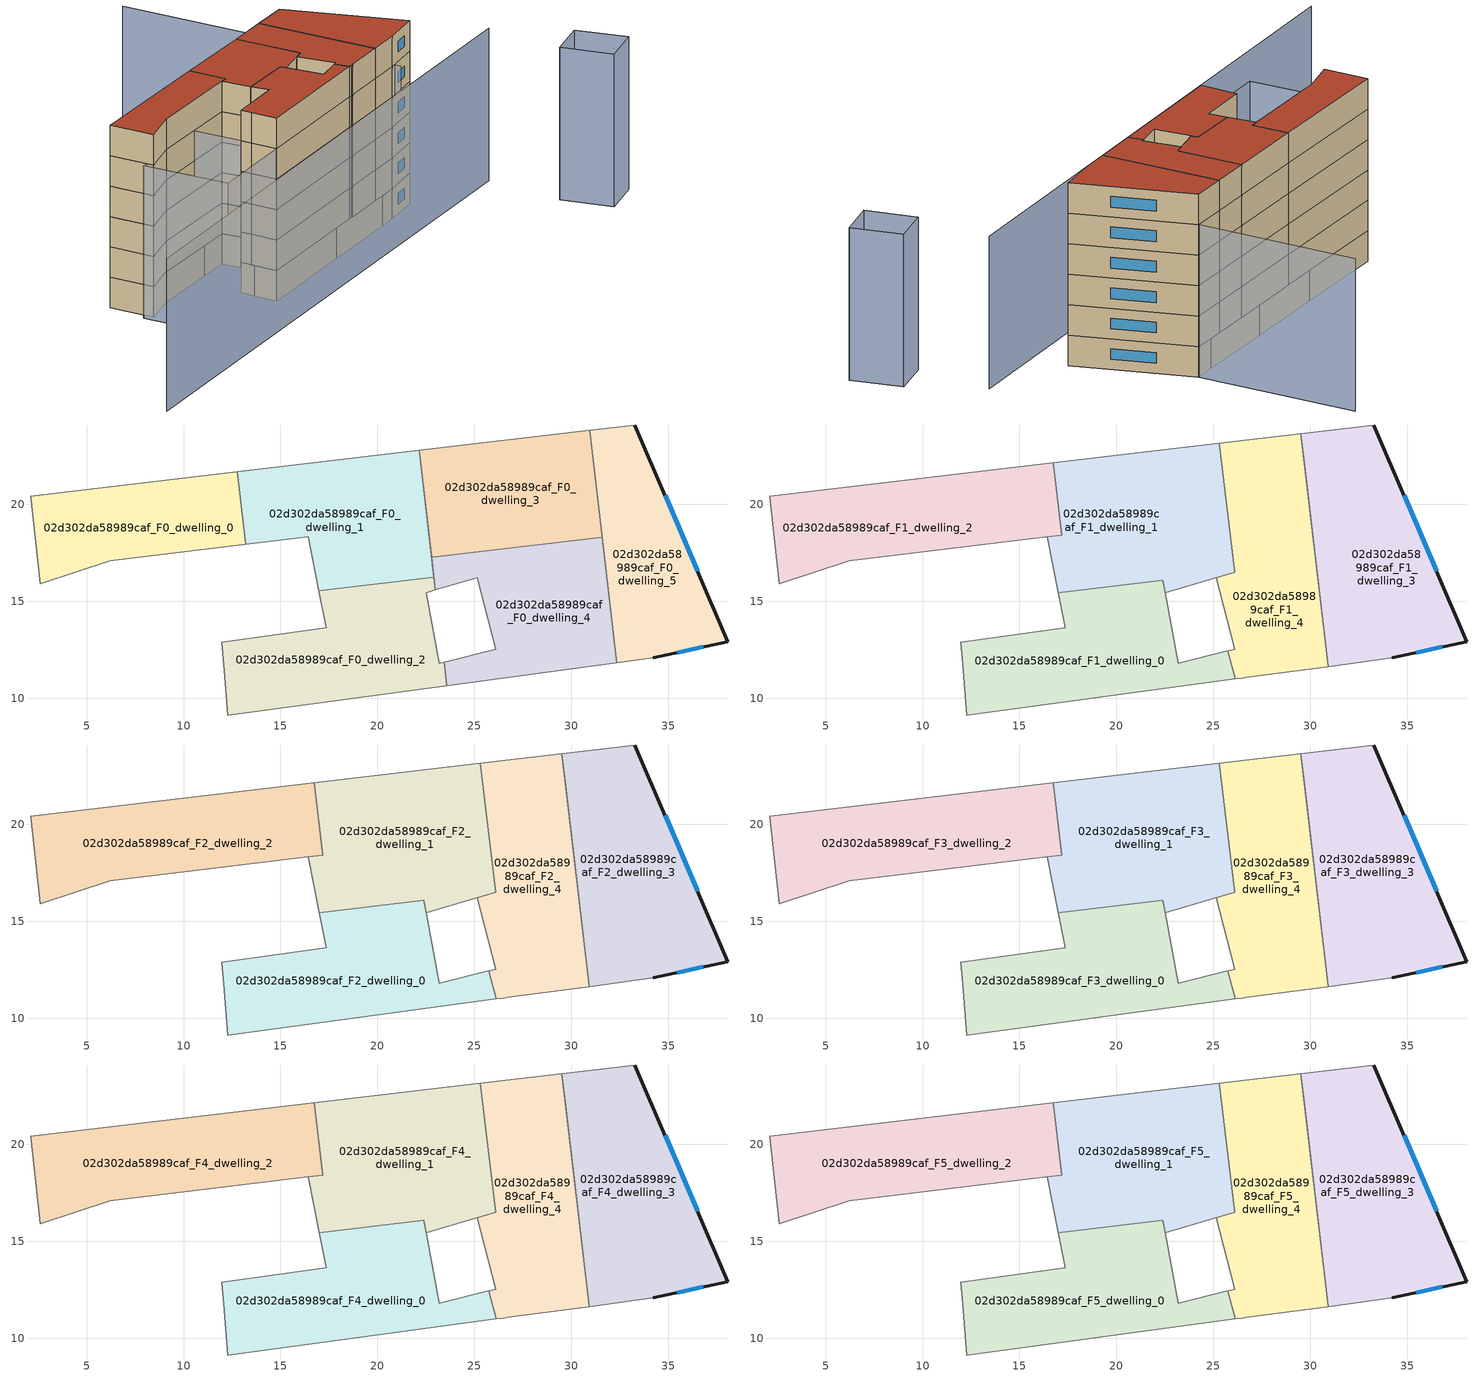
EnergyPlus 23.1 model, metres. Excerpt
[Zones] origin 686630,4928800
02d302da58989caf_F0_dwelling_0
 floor ground (EU_floor_Construction): 12.77,21.68 13.21,17.94 6.21,17.1 2.6,15.92 2.12,20.43 z0
 wall adiabatic (EU_wall_Construction): 12.77,21.68 2.12,20.43 2.6,15.92 6.21,17.1 13.21,17.94 z0:3
 wall to 02d302da58989caf_F0_dwelling_1 (EU_wall_Construction): 13.21,17.94 12.77,21.68 z0:3
02d302da58989caf_F0_dwelling_1
 floor ground (EU_floor_Construction): 22.15,22.79 22.92,16.25 16.99,15.55 16.43,18.33 13.21,17.94 12.77,21.68 z0
 wall adiabatic (EU_wall_Construction): 22.92,16.25 22.15,22.79 12.77,21.68 / 13.21,17.94 16.43,18.33 16.99,15.55 z0:3
 wall to 02d302da58989caf_F0_dwelling_2 (EU_wall_Construction): 16.99,15.55 22.92,16.25 z0:3
02d302da58989caf_F0_dwelling_2
 floor ground (EU_floor_Construction): 22.92,16.25 23,15.59 22.52,15.45 23.2,11.8 23.44,11.86 23.58,10.65 12.27,9.14 12.09,11.45 11.98,12.89 17.37,13.64 16.99,15.55 z0
 wall adiabatic (EU_wall_Construction): 16.99,15.55 17.37,13.64 11.98,12.89 12.09,11.45 12.27,9.14 23.58,10.65 / 23.44,11.86 23.2,11.8 22.52,15.45 23,15.59 22.92,16.25 z0:3
 wall to 02d302da58989caf_F0_dwelling_4 (EU_wall_Construction): 23.58,10.65 23.44,11.86 z0:3
02d302da58989caf_F0_dwelling_3
 floor ground (EU_floor_Construction): 30.95,23.82 31.6,18.32 22.8,17.28 22.15,22.79 z0
 wall adiabatic (EU_wall_Construction): 31.6,18.32 30.95,23.82 22.15,22.79 22.8,17.28 z0:3
 wall to 02d302da58989caf_F0_dwelling_4 (EU_wall_Construction): 22.8,17.28 31.6,18.32 z0:3
02d302da58989caf_F0_dwelling_4
 floor ground (EU_floor_Construction): 31.6,18.32 32.36,11.83 23.58,10.65 23.44,11.86 26.1,12.53 25.14,16.22 23,15.59 22.8,17.28 z0
 wall adiabatic (EU_wall_Construction): 22.8,17.28 23,15.59 25.14,16.22 26.1,12.53 23.44,11.86 / 23.58,10.65 32.36,11.83 31.6,18.32 z0:3
02d302da58989caf_F0_dwelling_5
 floor ground (EU_floor_Construction): 33.29,24.1 38.08,12.93 34.22,12.08 32.36,11.83 30.95,23.82 z0
 wall outside (EU_wall_Construction): 34.22,12.08 38.08,12.93 33.29,24.1 z0:3
 wall adiabatic (EU_wall_Construction): 33.29,24.1 30.95,23.82 32.36,11.83 34.22,12.08 z0:3
 window (EU_Window_Construction): 36.52,16.56 34.85,20.47 / 35.48,12.36 36.82,12.65 z0.98:2.02
02d302da58989caf_F1_dwelling_0
 floor to 02d302da58989caf_F0_dwelling_2 (EU_floor_Construction): 22.4,16.09 23.2,11.8 23.44,11.86 23.58,10.65 12.27,9.14 11.98,12.89 17.37,13.64 17.01,15.46 z3
 floor to 02d302da58989caf_F0_dwelling_4 (EU_floor_Construction): 25.76,12.44 26.14,11 23.58,10.65 23.44,11.86 z3
 wall adiabatic (EU_wall_Construction): 22.4,16.09 17.01,15.46 17.37,13.64 11.98,12.89 12.07,11.78 12.27,9.14 26.14,11 / 25.76,12.45 23.2,11.8 22.52,15.45 z3:6
 wall to 02d302da58989caf_F1_dwelling_1 (EU_wall_Construction): 22.52,15.45 22.4,16.09 z3:6
 wall to 02d302da58989caf_F1_dwelling_4 (EU_wall_Construction): 26.14,11 25.76,12.45 z3:6
02d302da58989caf_F1_dwelling_1
 floor to 02d302da58989caf_F0_dwelling_1 (EU_floor_Construction): 22.15,22.79 22.92,16.25 16.99,15.56 16.43,18.33 17.19,18.42 16.75,22.15 z3
 floor to 02d302da58989caf_F0_dwelling_2 (EU_floor_Construction): 22.92,16.25 23,15.59 22.52,15.45 22.4,16.09 17.01,15.46 16.99,15.56 z3
 floor to 02d302da58989caf_F0_dwelling_3 (EU_floor_Construction): 25.32,23.16 25.96,17.65 22.8,17.28 22.15,22.79 z3
 floor to 02d302da58989caf_F0_dwelling_4 (EU_floor_Construction): 25.96,17.65 26.1,16.51 25.14,16.22 23,15.59 22.8,17.28 z3
 wall adiabatic (EU_wall_Construction): 22.52,15.45 25.14,16.22 / 26.1,16.51 25.31,23.16 16.75,22.15 17.19,18.42 16.43,18.33 17.01,15.46 22.4,16.09 z3:6
 wall to 02d302da58989caf_F1_dwelling_4 (EU_wall_Construction): 25.14,16.22 26.1,16.5 z3:6
02d302da58989caf_F1_dwelling_2
 floor to 02d302da58989caf_F0_dwelling_0 (EU_floor_Construction): 12.77,21.68 13.21,17.94 6.21,17.1 2.6,15.92 2.12,20.43 z3
 floor to 02d302da58989caf_F0_dwelling_1 (EU_floor_Construction): 16.75,22.15 17.19,18.43 16.43,18.33 13.21,17.94 12.77,21.68 z3
 wall adiabatic (EU_wall_Construction): 17.19,18.43 16.75,22.15 2.12,20.43 2.6,15.92 6.21,17.1 16.43,18.33 17.19,18.42 z3:6
02d302da58989caf_F1_dwelling_3
 floor to 02d302da58989caf_F0_dwelling_5 (EU_floor_Construction): 33.29,24.1 38.08,12.93 34.22,12.08 32.36,11.83 30.95,23.82 z3
 floor to 02d302da58989caf_F0_dwelling_3 (EU_floor_Construction): 30.95,23.82 31.6,18.32 30.17,18.15 29.52,23.66 z3
 floor to 02d302da58989caf_F0_dwelling_4 (EU_floor_Construction): 31.6,18.32 32.36,11.83 30.93,11.64 30.17,18.15 z3
 wall outside (EU_wall_Construction): 34.22,12.08 38.08,12.93 33.29,24.1 z3:6
 wall adiabatic (EU_wall_Construction): 33.29,24.1 29.52,23.66 30.93,11.64 34.22,12.08 z3:6
 window (EU_Window_Construction): 35.48,12.36 36.82,12.65 / 36.52,16.56 34.85,20.47 z3.98:5.02
02d302da58989caf_F1_dwelling_4
 floor to 02d302da58989caf_F0_dwelling_3 (EU_floor_Construction): 29.51,23.66 30.16,18.15 25.96,17.65 25.32,23.16 z3
 floor to 02d302da58989caf_F0_dwelling_4 (EU_floor_Construction): 30.16,18.15 30.93,11.64 26.65,11.06 26.5,11.04 26.49,11.04 26.14,11 25.76,12.44 26.1,12.53 25.14,16.22 26.1,16.5 25.96,17.65 z3
 wall adiabatic (EU_wall_Construction): 25.14,16.22 26.1,12.53 25.9,12.48 25.76,12.45 / 29.51,23.66 25.31,23.16 26.1,16.5 / 29.74,21.81 29.52,23.66 / 26.49,11.04 26.5,11.04 26.74,11.08 30.93,11.64 29.74,21.8 / 26.14,11 26.48,11.04 z3:6
02d302da58989caf_F2_dwelling_0
 floor to 02d302da58989caf_F1_dwelling_0 (EU_floor_Construction): 25.76,12.45 26.14,11 12.27,9.14 12.07,11.78 11.98,12.89 17.37,13.64 17.01,15.46 22.4,16.09 23.2,11.8 z6
 wall adiabatic (EU_wall_Construction): 22.4,16.09 17.01,15.46 17.37,13.64 11.98,12.89 12.07,11.78 12.27,9.14 26.14,11 / 25.76,12.45 23.2,11.8 22.52,15.45 z6:9
 wall to 02d302da58989caf_F2_dwelling_1 (EU_wall_Construction): 22.52,15.45 22.4,16.09 z6:9
 wall to 02d302da58989caf_F2_dwelling_4 (EU_wall_Construction): 26.14,11 25.76,12.45 z6:9
02d302da58989caf_F2_dwelling_1
 floor to 02d302da58989caf_F1_dwelling_1 (EU_floor_Construction): 25.31,23.16 26.1,16.5 22.52,15.45 22.4,16.09 17.01,15.46 16.43,18.33 17.19,18.42 16.75,22.15 z6
 wall adiabatic (EU_wall_Construction): 22.52,15.45 25.14,16.22 / 26.1,16.51 25.31,23.16 16.75,22.15 17.19,18.42 16.43,18.33 17.01,15.46 22.4,16.09 z6:9
 wall to 02d302da58989caf_F2_dwelling_4 (EU_wall_Construction): 25.14,16.22 26.1,16.5 z6:9
02d302da58989caf_F2_dwelling_2
 floor to 02d302da58989caf_F1_dwelling_2 (EU_floor_Construction): 16.75,22.15 17.19,18.42 6.21,17.1 2.6,15.92 2.12,20.43 z6
 wall adiabatic (EU_wall_Construction): 17.19,18.43 16.75,22.15 2.12,20.43 2.6,15.92 6.21,17.1 16.43,18.33 17.19,18.42 z6:9
02d302da58989caf_F2_dwelling_3
 floor to 02d302da58989caf_F1_dwelling_3 (EU_floor_Construction): 33.29,24.1 38.08,12.93 34.22,12.08 30.93,11.64 29.52,23.66 z6
 wall outside (EU_wall_Construction): 34.22,12.08 38.08,12.93 33.29,24.1 z6:9
 wall adiabatic (EU_wall_Construction): 33.29,24.1 29.52,23.66 30.93,11.64 34.22,12.08 z6:9
 window (EU_Window_Construction): 35.48,12.36 36.82,12.65 / 36.52,16.56 34.85,20.47 z6.98:8.02
02d302da58989caf_F2_dwelling_4
 floor to 02d302da58989caf_F1_dwelling_4 (EU_floor_Construction): 29.52,23.66 29.74,21.8 30.93,11.64 26.74,11.08 26.5,11.04 26.48,11.04 26.14,11 25.76,12.45 25.9,12.48 26.1,12.53 25.14,16.22 26.1,16.5 25.31,23.16 z6
 wall adiabatic (EU_wall_Construction): 25.14,16.22 26.1,12.53 25.9,12.48 25.76,12.45 / 29.51,23.66 25.31,23.16 26.1,16.5 / 29.74,21.81 29.52,23.66 / 26.49,11.04 26.5,11.04 26.74,11.08 30.93,11.64 29.74,21.8 / 26.14,11 26.48,11.04 z6:9
02d302da58989caf_F3_dwelling_0
 floor to 02d302da58989caf_F2_dwelling_0 (EU_floor_Construction): 25.76,12.45 26.14,11 12.27,9.14 12.07,11.78 11.98,12.89 17.37,13.64 17.01,15.46 22.4,16.09 23.2,11.8 z9
 wall adiabatic (EU_wall_Construction): 22.4,16.09 17.01,15.46 17.37,13.64 11.98,12.89 12.07,11.78 12.27,9.14 26.14,11 / 25.76,12.45 23.2,11.8 22.52,15.45 z9:12
 wall to 02d302da58989caf_F3_dwelling_1 (EU_wall_Construction): 22.52,15.45 22.4,16.09 z9:12
 wall to 02d302da58989caf_F3_dwelling_4 (EU_wall_Construction): 26.14,11 25.76,12.45 z9:12
02d302da58989caf_F3_dwelling_1
 floor to 02d302da58989caf_F2_dwelling_1 (EU_floor_Construction): 25.31,23.16 26.1,16.5 22.52,15.45 22.4,16.09 17.01,15.46 16.43,18.33 17.19,18.42 16.75,22.15 z9
 wall adiabatic (EU_wall_Construction): 22.52,15.45 25.14,16.22 / 26.1,16.51 25.31,23.16 16.75,22.15 17.19,18.42 16.43,18.33 17.01,15.46 22.4,16.09 z9:12
 wall to 02d302da58989caf_F3_dwelling_4 (EU_wall_Construction): 25.14,16.22 26.1,16.5 z9:12
02d302da58989caf_F3_dwelling_2
 floor to 02d302da58989caf_F2_dwelling_2 (EU_floor_Construction): 16.75,22.15 17.19,18.42 6.21,17.1 2.6,15.92 2.12,20.43 z9
 wall adiabatic (EU_wall_Construction): 17.19,18.43 16.75,22.15 2.12,20.43 2.6,15.92 6.21,17.1 16.43,18.33 17.19,18.42 z9:12
02d302da58989caf_F3_dwelling_3
 floor to 02d302da58989caf_F2_dwelling_3 (EU_floor_Construction): 33.29,24.1 38.08,12.93 34.22,12.08 30.93,11.64 29.52,23.66 z9
 wall outside (EU_wall_Construction): 34.22,12.08 38.08,12.93 33.29,24.1 z9:12
 wall adiabatic (EU_wall_Construction): 33.29,24.1 29.52,23.66 30.93,11.64 34.22,12.08 z9:12
 window (EU_Window_Construction): 35.48,12.36 36.82,12.65 / 36.52,16.56 34.85,20.47 z9.98:11.02
02d302da58989caf_F3_dwelling_4
 floor to 02d302da58989caf_F2_dwelling_4 (EU_floor_Construction): 29.52,23.66 29.74,21.8 30.93,11.64 26.74,11.08 26.5,11.04 26.48,11.04 26.14,11 25.76,12.45 25.9,12.48 26.1,12.53 25.14,16.22 26.1,16.5 25.31,23.16 z9
 wall adiabatic (EU_wall_Construction): 25.14,16.22 26.1,12.53 25.9,12.48 25.76,12.45 / 29.51,23.66 25.31,23.16 26.1,16.5 / 29.74,21.81 29.52,23.66 / 26.49,11.04 26.5,11.04 26.74,11.08 30.93,11.64 29.74,21.8 / 26.14,11 26.48,11.04 z9:12
02d302da58989caf_F4_dwelling_0
 floor to 02d302da58989caf_F3_dwelling_0 (EU_floor_Construction): 25.76,12.45 26.14,11 12.27,9.14 12.07,11.78 11.98,12.89 17.37,13.64 17.01,15.46 22.4,16.09 23.2,11.8 z12
 wall adiabatic (EU_wall_Construction): 22.4,16.09 17.01,15.46 17.37,13.64 11.98,12.89 12.07,11.78 12.27,9.14 26.14,11 / 25.76,12.45 23.2,11.8 22.52,15.45 z12:15
 wall to 02d302da58989caf_F4_dwelling_1 (EU_wall_Construction): 22.52,15.45 22.4,16.09 z12:15
 wall to 02d302da58989caf_F4_dwelling_4 (EU_wall_Construction): 26.14,11 25.76,12.45 z12:15
02d302da58989caf_F4_dwelling_1
 floor to 02d302da58989caf_F3_dwelling_1 (EU_floor_Construction): 25.31,23.16 26.1,16.5 22.52,15.45 22.4,16.09 17.01,15.46 16.43,18.33 17.19,18.42 16.75,22.15 z12
 wall adiabatic (EU_wall_Construction): 22.52,15.45 25.14,16.22 / 26.1,16.51 25.31,23.16 16.75,22.15 17.19,18.42 16.43,18.33 17.01,15.46 22.4,16.09 z12:15
 wall to 02d302da58989caf_F4_dwelling_4 (EU_wall_Construction): 25.14,16.22 26.1,16.5 z12:15
02d302da58989caf_F4_dwelling_2
 floor to 02d302da58989caf_F3_dwelling_2 (EU_floor_Construction): 16.75,22.15 17.19,18.42 6.21,17.1 2.6,15.92 2.12,20.43 z12
 wall adiabatic (EU_wall_Construction): 17.19,18.43 16.75,22.15 2.12,20.43 2.6,15.92 6.21,17.1 16.43,18.33 17.19,18.42 z12:15
02d302da58989caf_F4_dwelling_3
 floor to 02d302da58989caf_F3_dwelling_3 (EU_floor_Construction): 33.29,24.1 38.08,12.93 34.22,12.08 30.93,11.64 29.52,23.66 z12
 wall outside (EU_wall_Construction): 34.22,12.08 38.08,12.93 33.29,24.1 z12:15
 wall adiabatic (EU_wall_Construction): 33.29,24.1 29.52,23.66 30.93,11.64 34.22,12.08 z12:15
 window (EU_Window_Construction): 35.48,12.36 36.82,12.65 / 36.52,16.56 34.85,20.47 z12.98:14.02
02d302da58989caf_F4_dwelling_4
 floor to 02d302da58989caf_F3_dwelling_4 (EU_floor_Construction): 29.52,23.66 29.74,21.8 30.93,11.64 26.74,11.08 26.5,11.04 26.48,11.04 26.14,11 25.76,12.45 25.9,12.48 26.1,12.53 25.14,16.22 26.1,16.5 25.31,23.16 z12
 wall adiabatic (EU_wall_Construction): 25.14,16.22 26.1,12.53 25.9,12.48 25.76,12.45 / 29.51,23.66 25.31,23.16 26.1,16.5 / 29.74,21.81 29.52,23.66 / 26.49,11.04 26.5,11.04 26.74,11.08 30.93,11.64 29.74,21.8 / 26.14,11 26.48,11.04 z12:15
02d302da58989caf_F5_dwelling_0
 floor to 02d302da58989caf_F4_dwelling_0 (EU_floor_Construction): 25.76,12.45 26.14,11 12.27,9.14 12.07,11.78 11.98,12.89 17.37,13.64 17.01,15.46 22.4,16.09 23.2,11.8 z15
 wall adiabatic (EU_wall_Construction): 22.4,16.09 17.01,15.46 17.37,13.64 11.98,12.89 12.07,11.78 12.27,9.14 26.14,11 / 25.76,12.45 23.2,11.8 22.52,15.45 z15:18
 wall to 02d302da58989caf_F5_dwelling_1 (EU_wall_Construction): 22.52,15.45 22.4,16.09 z15:18
 wall to 02d302da58989caf_F5_dwelling_4 (EU_wall_Construction): 26.14,11 25.76,12.45 z15:18
 roof outside (EU_roof_Construction): 26.14,11 25.76,12.45 23.2,11.8 22.4,16.09 17.01,15.46 17.37,13.64 11.98,12.89 12.07,11.78 12.27,9.14 z18
02d302da58989caf_F5_dwelling_1
 floor to 02d302da58989caf_F4_dwelling_1 (EU_floor_Construction): 25.31,23.16 26.1,16.5 22.52,15.45 22.4,16.09 17.01,15.46 16.43,18.33 17.19,18.42 16.75,22.15 z15
 wall adiabatic (EU_wall_Construction): 22.52,15.45 25.14,16.22 / 26.1,16.51 25.31,23.16 16.75,22.15 17.19,18.42 16.43,18.33 17.01,15.46 22.4,16.09 z15:18
 wall to 02d302da58989caf_F5_dwelling_4 (EU_wall_Construction): 25.14,16.22 26.1,16.5 z15:18
 roof outside (EU_roof_Construction): 26.1,16.5 25.31,23.16 16.75,22.15 17.19,18.42 16.43,18.33 17.01,15.46 22.4,16.09 22.52,15.45 z18
02d302da58989caf_F5_dwelling_2
 floor to 02d302da58989caf_F4_dwelling_2 (EU_floor_Construction): 16.75,22.15 17.19,18.42 6.21,17.1 2.6,15.92 2.12,20.43 z15
 wall adiabatic (EU_wall_Construction): 17.19,18.43 16.75,22.15 2.12,20.43 2.6,15.92 6.21,17.1 16.43,18.33 17.19,18.42 z15:18
 roof outside (EU_roof_Construction): 17.19,18.42 16.75,22.15 2.12,20.43 2.6,15.92 6.21,17.1 z18
02d302da58989caf_F5_dwelling_3
 floor to 02d302da58989caf_F4_dwelling_3 (EU_floor_Construction): 33.29,24.1 38.08,12.93 34.22,12.08 30.93,11.64 29.52,23.66 z15
 wall outside (EU_wall_Construction): 34.22,12.08 38.08,12.93 33.29,24.1 z15:18
 wall adiabatic (EU_wall_Construction): 33.29,24.1 29.52,23.66 30.93,11.64 34.22,12.08 z15:18
 window (EU_Window_Construction): 35.48,12.36 36.82,12.65 / 36.52,16.56 34.85,20.47 z15.98:17.02
 roof outside (EU_roof_Construction): 38.08,12.93 33.29,24.1 29.52,23.66 30.93,11.64 34.22,12.08 z18
02d302da58989caf_F5_dwelling_4
 floor to 02d302da58989caf_F4_dwelling_4 (EU_floor_Construction): 29.52,23.66 29.74,21.8 30.93,11.64 26.74,11.08 26.5,11.04 26.48,11.04 26.14,11 25.76,12.45 25.9,12.48 26.1,12.53 25.14,16.22 26.1,16.5 25.31,23.16 z15
 wall adiabatic (EU_wall_Construction): 25.14,16.22 26.1,12.53 25.9,12.48 25.76,12.45 / 29.51,23.66 25.31,23.16 26.1,16.5 / 29.74,21.81 29.52,23.66 / 26.49,11.04 26.5,11.04 26.74,11.08 30.93,11.64 29.74,21.8 / 26.14,11 26.48,11.04 z15:18
 roof outside (EU_roof_Construction): 30.93,11.64 29.74,21.8 29.51,23.66 25.31,23.16 26.1,16.5 25.14,16.22 26.1,12.53 25.9,12.48 25.76,12.45 26.14,11 26.48,11.04 26.5,11.04 26.74,11.08 z18
shading: -14.58,1.91 46.73,10.33 / 31.41,40.34 34.75,11.52 / 52.54,-1.15 48.48,-2.5 / 48.48,-2.5 46.83,2.43 / 46.83,2.43 50.89,3.79 / 50.89,3.79 52.54,-1.15 / 12.4,9.15 3.11,7.91 / 3.11,7.91 1.95,16.53 / 1.95,16.53 11.24,17.78 / 11.24,17.78 12.4,9.15 z0:15
[Building]
EU S2 Campaign: North Axis=0; Terrain=City; Solar Distribution=FullExterior
[Site:Location]
Bologna: Latitude=44.5; Longitude=11.25; Time Zone=1; Elevation=37
[SizingPeriod:WeatherFileDays]
AnnualSizingPeriod: Begin Month=1; Begin Day of Month=1; End Month=12; End Day of Month=31; Day of Week for Start Day=Monday; Use Weather File Daylight Saving Period=No; Use Weather File Rain and Snow Indicators=No
[MATERIAL]
EU_InternalMass_Material: Roughness=MediumRough; Thickness=0.1; Conductivity=1; Density=1800; Specific Heat=900; Thermal Absorptance=0.9; Solar Absorptance=0.7; Visible Absorptance=0.7
[MATERIAL:NOMASS] Roughness=MediumRough; Thermal Absorptance=0.9; Solar Absorptance=0.7; Visible Absorptance=0.7
Name | Thermal Resistance
EU_wall_NoMass | 0.905828
EU_roof_NoMass | 0.37593
EU_floor_NoMass | 0.67114
[WINDOWMATERIAL:SIMPLEGLAZINGSYSTEM]
EU_Window_SimpleGlazing: UFactor=4.52486; Solar Heat Gain Coefficient=0.85; Visible Transmittance=0.85
[CONSTRUCTION]
EU_wall_Construction: EU_wall_NoMass
EU_roof_Construction: EU_roof_NoMass
EU_floor_Construction: EU_floor_NoMass
EU_Window_Construction: EU_Window_SimpleGlazing
EU_InternalMass_Construction: EU_InternalMass_Material
[ZONE] Type=1; Multiplier=1; Ceiling Height=autocalculate; Floor Area=autocalculate; Part of Total Floor Area=Yes
Name | Volume
02d302da58989caf_F0_dwelling_0 | 126.001
02d302da58989caf_F1_dwelling_0; 02d302da58989caf_F2_dwelling_0; 02d302da58989caf_F3_dwelling_0; 02d302da58989caf_F4_dwelling_0; 02d302da58989caf_F5_dwelling_0 | 165.293
02d302da58989caf_F0_dwelling_1 | 158.022
02d302da58989caf_F1_dwelling_1 | 182.257
02d302da58989caf_F2_dwelling_1; 02d302da58989caf_F3_dwelling_1; 02d302da58989caf_F4_dwelling_1; 02d302da58989caf_F5_dwelling_1 | 182.27
02d302da58989caf_F0_dwelling_2 | 158.009
02d302da58989caf_F1_dwelling_2 | 171.16
02d302da58989caf_F2_dwelling_2; 02d302da58989caf_F3_dwelling_2; 02d302da58989caf_F4_dwelling_2; 02d302da58989caf_F5_dwelling_2 | 171.181
02d302da58989caf_F0_dwelling_3 | 147.316
02d302da58989caf_F1_dwelling_3; 02d302da58989caf_F2_dwelling_3; 02d302da58989caf_F3_dwelling_3; 02d302da58989caf_F4_dwelling_3; 02d302da58989caf_F5_dwelling_3 | 199.555
02d302da58989caf_F0_dwelling_4 | 147.349
02d302da58989caf_F1_dwelling_4 | 165.666
02d302da58989caf_F2_dwelling_4; 02d302da58989caf_F3_dwelling_4; 02d302da58989caf_F4_dwelling_4; 02d302da58989caf_F5_dwelling_4 | 165.739
02d302da58989caf_F0_dwelling_5 | 147.344
[INTERNALMASS] Construction=EU_InternalMass_Construction
Name | Zone or ZoneList | Surface Area
02d302da58989caf_F0_dwelling_0_EU_InternalMass | 02d302da58989caf_F0_dwelling_0 | 42.0004
02d302da58989caf_F0_dwelling_1_EU_InternalMass | 02d302da58989caf_F0_dwelling_1 | 52.6729
02d302da58989caf_F0_dwelling_2_EU_InternalMass | 02d302da58989caf_F0_dwelling_2 | 52.6713
02d302da58989caf_F0_dwelling_3_EU_InternalMass | 02d302da58989caf_F0_dwelling_3 | 49.107
02d302da58989caf_F0_dwelling_4_EU_InternalMass | 02d302da58989caf_F0_dwelling_4 | 49.1174
02d302da58989caf_F0_dwelling_5_EU_InternalMass | 02d302da58989caf_F0_dwelling_5 | 49.1151
02d302da58989caf_F1_dwelling_0_EU_InternalMass | 02d302da58989caf_F1_dwelling_0 | 55.1094
02d302da58989caf_F1_dwelling_1_EU_InternalMass | 02d302da58989caf_F1_dwelling_1 | 60.7554
02d302da58989caf_F1_dwelling_2_EU_InternalMass | 02d302da58989caf_F1_dwelling_2 | 57.0585
02d302da58989caf_F1_dwelling_3_EU_InternalMass | 02d302da58989caf_F1_dwelling_3 | 66.5166
02d302da58989caf_F1_dwelling_4_EU_InternalMass | 02d302da58989caf_F1_dwelling_4 | 55.2468
02d302da58989caf_F2_dwelling_0_EU_InternalMass | 02d302da58989caf_F2_dwelling_0 | 55.1094
02d302da58989caf_F2_dwelling_1_EU_InternalMass | 02d302da58989caf_F2_dwelling_1 | 60.7554
02d302da58989caf_F2_dwelling_2_EU_InternalMass | 02d302da58989caf_F2_dwelling_2 | 57.0585
02d302da58989caf_F2_dwelling_3_EU_InternalMass | 02d302da58989caf_F2_dwelling_3 | 66.5166
02d302da58989caf_F2_dwelling_4_EU_InternalMass | 02d302da58989caf_F2_dwelling_4 | 55.2468
02d302da58989caf_F3_dwelling_0_EU_InternalMass | 02d302da58989caf_F3_dwelling_0 | 55.1094
02d302da58989caf_F3_dwelling_1_EU_InternalMass | 02d302da58989caf_F3_dwelling_1 | 60.7554
02d302da58989caf_F3_dwelling_2_EU_InternalMass | 02d302da58989caf_F3_dwelling_2 | 57.0585
02d302da58989caf_F3_dwelling_3_EU_InternalMass | 02d302da58989caf_F3_dwelling_3 | 66.5166
02d302da58989caf_F3_dwelling_4_EU_InternalMass | 02d302da58989caf_F3_dwelling_4 | 55.2468
02d302da58989caf_F4_dwelling_0_EU_InternalMass | 02d302da58989caf_F4_dwelling_0 | 55.1094
02d302da58989caf_F4_dwelling_1_EU_InternalMass | 02d302da58989caf_F4_dwelling_1 | 60.7554
02d302da58989caf_F4_dwelling_2_EU_InternalMass | 02d302da58989caf_F4_dwelling_2 | 57.0585
02d302da58989caf_F4_dwelling_3_EU_InternalMass | 02d302da58989caf_F4_dwelling_3 | 66.5166
02d302da58989caf_F4_dwelling_4_EU_InternalMass | 02d302da58989caf_F4_dwelling_4 | 55.2468
02d302da58989caf_F5_dwelling_0_EU_InternalMass | 02d302da58989caf_F5_dwelling_0 | 55.1094
02d302da58989caf_F5_dwelling_1_EU_InternalMass | 02d302da58989caf_F5_dwelling_1 | 60.7554
02d302da58989caf_F5_dwelling_2_EU_InternalMass | 02d302da58989caf_F5_dwelling_2 | 57.0585
02d302da58989caf_F5_dwelling_3_EU_InternalMass | 02d302da58989caf_F5_dwelling_3 | 66.5166
02d302da58989caf_F5_dwelling_4_EU_InternalMass | 02d302da58989caf_F5_dwelling_4 | 55.2468
[OTHEREQUIPMENT] Fuel Type=Electricity; Design Level Calculation Method=Watts/Area; Power per Zone Floor Area=1; Fraction Latent=0; Fraction Radiant=0; Fraction Lost=0; Carbon Dioxide Generation Rate=0; EndUse Subcategory=EU_Step8_InternalGains
Name | Zone or ZoneList or Space or SpaceList | Schedule
EU_Step8_InternalGain_02d302da58989caf_F0_dwelling_0_f000 | 02d302da58989caf_F0_dwelling_0 | EU_Step8_GainSchedule_02d302da58989caf_F0_dwelling_0_f000
EU_Step8_InternalGain_02d302da58989caf_F0_dwelling_1_f000 | 02d302da58989caf_F0_dwelling_1 | EU_Step8_GainSchedule_02d302da58989caf_F0_dwelling_1_f000
EU_Step8_InternalGain_02d302da58989caf_F0_dwelling_2_f000 | 02d302da58989caf_F0_dwelling_2 | EU_Step8_GainSchedule_02d302da58989caf_F0_dwelling_2_f000
EU_Step8_InternalGain_02d302da58989caf_F0_dwelling_3_f000 | 02d302da58989caf_F0_dwelling_3 | EU_Step8_GainSchedule_02d302da58989caf_F0_dwelling_3_f000
EU_Step8_InternalGain_02d302da58989caf_F0_dwelling_4_f000 | 02d302da58989caf_F0_dwelling_4 | EU_Step8_GainSchedule_02d302da58989caf_F0_dwelling_4_f000
EU_Step8_InternalGain_02d302da58989caf_F0_dwelling_5_f000 | 02d302da58989caf_F0_dwelling_5 | EU_Step8_GainSchedule_02d302da58989caf_F0_dwelling_5_f000
EU_Step8_InternalGain_02d302da58989caf_F1_dwelling_0_f000 | 02d302da58989caf_F1_dwelling_0 | EU_Step8_GainSchedule_02d302da58989caf_F1_dwelling_0_f000
EU_Step8_InternalGain_02d302da58989caf_F1_dwelling_1_f000 | 02d302da58989caf_F1_dwelling_1 | EU_Step8_GainSchedule_02d302da58989caf_F1_dwelling_1_f000
EU_Step8_InternalGain_02d302da58989caf_F1_dwelling_2_f000 | 02d302da58989caf_F1_dwelling_2 | EU_Step8_GainSchedule_02d302da58989caf_F1_dwelling_2_f000
EU_Step8_InternalGain_02d302da58989caf_F1_dwelling_3_f000 | 02d302da58989caf_F1_dwelling_3 | EU_Step8_GainSchedule_02d302da58989caf_F1_dwelling_3_f000
EU_Step8_InternalGain_02d302da58989caf_F1_dwelling_4_f000 | 02d302da58989caf_F1_dwelling_4 | EU_Step8_GainSchedule_02d302da58989caf_F1_dwelling_4_f000
EU_Step8_InternalGain_02d302da58989caf_F2_dwelling_0_f000 | 02d302da58989caf_F2_dwelling_0 | EU_Step8_GainSchedule_02d302da58989caf_F2_dwelling_0_f000
EU_Step8_InternalGain_02d302da58989caf_F2_dwelling_1_f000 | 02d302da58989caf_F2_dwelling_1 | EU_Step8_GainSchedule_02d302da58989caf_F2_dwelling_1_f000
EU_Step8_InternalGain_02d302da58989caf_F2_dwelling_2_f000 | 02d302da58989caf_F2_dwelling_2 | EU_Step8_GainSchedule_02d302da58989caf_F2_dwelling_2_f000
EU_Step8_InternalGain_02d302da58989caf_F2_dwelling_3_f000 | 02d302da58989caf_F2_dwelling_3 | EU_Step8_GainSchedule_02d302da58989caf_F2_dwelling_3_f000
EU_Step8_InternalGain_02d302da58989caf_F2_dwelling_4_f000 | 02d302da58989caf_F2_dwelling_4 | EU_Step8_GainSchedule_02d302da58989caf_F2_dwelling_4_f000
EU_Step8_InternalGain_02d302da58989caf_F3_dwelling_0_f000 | 02d302da58989caf_F3_dwelling_0 | EU_Step8_GainSchedule_02d302da58989caf_F3_dwelling_0_f000
EU_Step8_InternalGain_02d302da58989caf_F3_dwelling_1_f000 | 02d302da58989caf_F3_dwelling_1 | EU_Step8_GainSchedule_02d302da58989caf_F3_dwelling_1_f000
EU_Step8_InternalGain_02d302da58989caf_F3_dwelling_2_f000 | 02d302da58989caf_F3_dwelling_2 | EU_Step8_GainSchedule_02d302da58989caf_F3_dwelling_2_f000
EU_Step8_InternalGain_02d302da58989caf_F3_dwelling_3_f000 | 02d302da58989caf_F3_dwelling_3 | EU_Step8_GainSchedule_02d302da58989caf_F3_dwelling_3_f000
EU_Step8_InternalGain_02d302da58989caf_F3_dwelling_4_f000 | 02d302da58989caf_F3_dwelling_4 | EU_Step8_GainSchedule_02d302da58989caf_F3_dwelling_4_f000
EU_Step8_InternalGain_02d302da58989caf_F4_dwelling_0_f000 | 02d302da58989caf_F4_dwelling_0 | EU_Step8_GainSchedule_02d302da58989caf_F4_dwelling_0_f000
EU_Step8_InternalGain_02d302da58989caf_F4_dwelling_1_f000 | 02d302da58989caf_F4_dwelling_1 | EU_Step8_GainSchedule_02d302da58989caf_F4_dwelling_1_f000
EU_Step8_InternalGain_02d302da58989caf_F4_dwelling_2_f000 | 02d302da58989caf_F4_dwelling_2 | EU_Step8_GainSchedule_02d302da58989caf_F4_dwelling_2_f000
EU_Step8_InternalGain_02d302da58989caf_F4_dwelling_3_f000 | 02d302da58989caf_F4_dwelling_3 | EU_Step8_GainSchedule_02d302da58989caf_F4_dwelling_3_f000
EU_Step8_InternalGain_02d302da58989caf_F4_dwelling_4_f000 | 02d302da58989caf_F4_dwelling_4 | EU_Step8_GainSchedule_02d302da58989caf_F4_dwelling_4_f000
EU_Step8_InternalGain_02d302da58989caf_F5_dwelling_0_f000 | 02d302da58989caf_F5_dwelling_0 | EU_Step8_GainSchedule_02d302da58989caf_F5_dwelling_0_f000
EU_Step8_InternalGain_02d302da58989caf_F5_dwelling_1_f000 | 02d302da58989caf_F5_dwelling_1 | EU_Step8_GainSchedule_02d302da58989caf_F5_dwelling_1_f000
EU_Step8_InternalGain_02d302da58989caf_F5_dwelling_2_f000 | 02d302da58989caf_F5_dwelling_2 | EU_Step8_GainSchedule_02d302da58989caf_F5_dwelling_2_f000
EU_Step8_InternalGain_02d302da58989caf_F5_dwelling_3_f000 | 02d302da58989caf_F5_dwelling_3 | EU_Step8_GainSchedule_02d302da58989caf_F5_dwelling_3_f000
EU_Step8_InternalGain_02d302da58989caf_F5_dwelling_4_f000 | 02d302da58989caf_F5_dwelling_4 | EU_Step8_GainSchedule_02d302da58989caf_F5_dwelling_4_f000
[ZONEVENTILATION:DESIGNFLOWRATE] Schedule=EU_AlwaysOn; Design Flow Rate Calculation Method=AirChanges/Hour; Air Changes per Hour=0.73129; Ventilation Type=Natural; Fan Pressure Rise=0; Fan Total Efficiency=1; Constant Term Coefficient=1; Temperature Term Coefficient=0; Velocity Term Coefficient=0; Velocity Squared Term Coefficient=0; Minimum Indoor Temperature=-100; Maximum Indoor Temperature=100; Delta Temperature=-100; Minimum Outdoor Temperature=-100; Maximum Outdoor Temperature=100; Maximum Wind Speed=40
Name | Zone or ZoneList or Space or SpaceList
EU_ConstantAir_02d302da58989caf_F0_dwelling_0 | 02d302da58989caf_F0_dwelling_0
EU_ConstantAir_02d302da58989caf_F0_dwelling_1 | 02d302da58989caf_F0_dwelling_1
EU_ConstantAir_02d302da58989caf_F0_dwelling_2 | 02d302da58989caf_F0_dwelling_2
EU_ConstantAir_02d302da58989caf_F0_dwelling_3 | 02d302da58989caf_F0_dwelling_3
EU_ConstantAir_02d302da58989caf_F0_dwelling_4 | 02d302da58989caf_F0_dwelling_4
EU_ConstantAir_02d302da58989caf_F0_dwelling_5 | 02d302da58989caf_F0_dwelling_5
EU_ConstantAir_02d302da58989caf_F1_dwelling_0 | 02d302da58989caf_F1_dwelling_0
EU_ConstantAir_02d302da58989caf_F1_dwelling_1 | 02d302da58989caf_F1_dwelling_1
EU_ConstantAir_02d302da58989caf_F1_dwelling_2 | 02d302da58989caf_F1_dwelling_2
EU_ConstantAir_02d302da58989caf_F1_dwelling_3 | 02d302da58989caf_F1_dwelling_3
EU_ConstantAir_02d302da58989caf_F1_dwelling_4 | 02d302da58989caf_F1_dwelling_4
EU_ConstantAir_02d302da58989caf_F2_dwelling_0 | 02d302da58989caf_F2_dwelling_0
EU_ConstantAir_02d302da58989caf_F2_dwelling_1 | 02d302da58989caf_F2_dwelling_1
EU_ConstantAir_02d302da58989caf_F2_dwelling_2 | 02d302da58989caf_F2_dwelling_2
EU_ConstantAir_02d302da58989caf_F2_dwelling_3 | 02d302da58989caf_F2_dwelling_3
EU_ConstantAir_02d302da58989caf_F2_dwelling_4 | 02d302da58989caf_F2_dwelling_4
EU_ConstantAir_02d302da58989caf_F3_dwelling_0 | 02d302da58989caf_F3_dwelling_0
EU_ConstantAir_02d302da58989caf_F3_dwelling_1 | 02d302da58989caf_F3_dwelling_1
EU_ConstantAir_02d302da58989caf_F3_dwelling_2 | 02d302da58989caf_F3_dwelling_2
EU_ConstantAir_02d302da58989caf_F3_dwelling_3 | 02d302da58989caf_F3_dwelling_3
EU_ConstantAir_02d302da58989caf_F3_dwelling_4 | 02d302da58989caf_F3_dwelling_4
EU_ConstantAir_02d302da58989caf_F4_dwelling_0 | 02d302da58989caf_F4_dwelling_0
EU_ConstantAir_02d302da58989caf_F4_dwelling_1 | 02d302da58989caf_F4_dwelling_1
EU_ConstantAir_02d302da58989caf_F4_dwelling_2 | 02d302da58989caf_F4_dwelling_2
EU_ConstantAir_02d302da58989caf_F4_dwelling_3 | 02d302da58989caf_F4_dwelling_3
EU_ConstantAir_02d302da58989caf_F4_dwelling_4 | 02d302da58989caf_F4_dwelling_4
EU_ConstantAir_02d302da58989caf_F5_dwelling_0 | 02d302da58989caf_F5_dwelling_0
EU_ConstantAir_02d302da58989caf_F5_dwelling_1 | 02d302da58989caf_F5_dwelling_1
EU_ConstantAir_02d302da58989caf_F5_dwelling_2 | 02d302da58989caf_F5_dwelling_2
EU_ConstantAir_02d302da58989caf_F5_dwelling_3 | 02d302da58989caf_F5_dwelling_3
EU_ConstantAir_02d302da58989caf_F5_dwelling_4 | 02d302da58989caf_F5_dwelling_4
[HVACTEMPLATE:THERMOSTAT] Constant Heating Setpoint=20; Constant Cooling Setpoint=50
EU_HeatOnly_02d302da58989caf_F0_dwelling_0; EU_HeatOnly_02d302da58989caf_F0_dwelling_1; EU_HeatOnly_02d302da58989caf_F0_dwelling_2; EU_HeatOnly_02d302da58989caf_F0_dwelling_3; EU_HeatOnly_02d302da58989caf_F0_dwelling_4; EU_HeatOnly_02d302da58989caf_F0_dwelling_5; EU_HeatOnly_02d302da58989caf_F1_dwelling_0; EU_HeatOnly_02d302da58989caf_F1_dwelling_1; EU_HeatOnly_02d302da58989caf_F1_dwelling_2; EU_HeatOnly_02d302da58989caf_F1_dwelling_3; EU_HeatOnly_02d302da58989caf_F1_dwelling_4; EU_HeatOnly_02d302da58989caf_F2_dwelling_0; EU_HeatOnly_02d302da58989caf_F2_dwelling_1; EU_HeatOnly_02d302da58989caf_F2_dwelling_2; EU_HeatOnly_02d302da58989caf_F2_dwelling_3; EU_HeatOnly_02d302da58989caf_F2_dwelling_4; EU_HeatOnly_02d302da58989caf_F3_dwelling_0; EU_HeatOnly_02d302da58989caf_F3_dwelling_1; EU_HeatOnly_02d302da58989caf_F3_dwelling_2; EU_HeatOnly_02d302da58989caf_F3_dwelling_3; EU_HeatOnly_02d302da58989caf_F3_dwelling_4; EU_HeatOnly_02d302da58989caf_F4_dwelling_0; EU_HeatOnly_02d302da58989caf_F4_dwelling_1; EU_HeatOnly_02d302da58989caf_F4_dwelling_2; EU_HeatOnly_02d302da58989caf_F4_dwelling_3; EU_HeatOnly_02d302da58989caf_F4_dwelling_4; EU_HeatOnly_02d302da58989caf_F5_dwelling_0; EU_HeatOnly_02d302da58989caf_F5_dwelling_1; EU_HeatOnly_02d302da58989caf_F5_dwelling_2; EU_HeatOnly_02d302da58989caf_F5_dwelling_3; EU_HeatOnly_02d302da58989caf_F5_dwelling_4
[HVACTEMPLATE:ZONE:IDEALLOADSAIRSYSTEM] System Availability Schedule=EU_AlwaysOn; Maximum Heating Supply Air Temperature=50; Minimum Cooling Supply Air Temperature=13; Maximum Heating Supply Air Humidity Ratio=0.0156; Minimum Cooling Supply Air Humidity Ratio=0.0077; Heating Limit=NoLimit; Cooling Limit=NoLimit; Heating Availability Schedule=EU_AlwaysOn; Cooling Availability Schedule=EU_CoolingOff; Dehumidification Control Type=ConstantSensibleHeatRatio; Cooling Sensible Heat Ratio=0.7; Dehumidification Setpoint=60; Humidification Control Type=None; Humidification Setpoint=30; Outdoor Air Method=None; Outdoor Air Flow Rate per Person=0.00944; Outdoor Air Flow Rate per Zone Floor Area=0; Outdoor Air Flow Rate per Zone=0; Demand Controlled Ventilation Type=None; Outdoor Air Economizer Type=NoEconomizer; Heat Recovery Type=None; Sensible Heat Recovery Effectiveness=0.7; Latent Heat Recovery Effectiveness=0.65
Name | Template Thermostat
02d302da58989caf_F0_dwelling_0 | EU_HeatOnly_02d302da58989caf_F0_dwelling_0
02d302da58989caf_F0_dwelling_1 | EU_HeatOnly_02d302da58989caf_F0_dwelling_1
02d302da58989caf_F0_dwelling_2 | EU_HeatOnly_02d302da58989caf_F0_dwelling_2
02d302da58989caf_F0_dwelling_3 | EU_HeatOnly_02d302da58989caf_F0_dwelling_3
02d302da58989caf_F0_dwelling_4 | EU_HeatOnly_02d302da58989caf_F0_dwelling_4
02d302da58989caf_F0_dwelling_5 | EU_HeatOnly_02d302da58989caf_F0_dwelling_5
02d302da58989caf_F1_dwelling_0 | EU_HeatOnly_02d302da58989caf_F1_dwelling_0
02d302da58989caf_F1_dwelling_1 | EU_HeatOnly_02d302da58989caf_F1_dwelling_1
02d302da58989caf_F1_dwelling_2 | EU_HeatOnly_02d302da58989caf_F1_dwelling_2
02d302da58989caf_F1_dwelling_3 | EU_HeatOnly_02d302da58989caf_F1_dwelling_3
02d302da58989caf_F1_dwelling_4 | EU_HeatOnly_02d302da58989caf_F1_dwelling_4
02d302da58989caf_F2_dwelling_0 | EU_HeatOnly_02d302da58989caf_F2_dwelling_0
02d302da58989caf_F2_dwelling_1 | EU_HeatOnly_02d302da58989caf_F2_dwelling_1
02d302da58989caf_F2_dwelling_2 | EU_HeatOnly_02d302da58989caf_F2_dwelling_2
02d302da58989caf_F2_dwelling_3 | EU_HeatOnly_02d302da58989caf_F2_dwelling_3
02d302da58989caf_F2_dwelling_4 | EU_HeatOnly_02d302da58989caf_F2_dwelling_4
02d302da58989caf_F3_dwelling_0 | EU_HeatOnly_02d302da58989caf_F3_dwelling_0
02d302da58989caf_F3_dwelling_1 | EU_HeatOnly_02d302da58989caf_F3_dwelling_1
02d302da58989caf_F3_dwelling_2 | EU_HeatOnly_02d302da58989caf_F3_dwelling_2
02d302da58989caf_F3_dwelling_3 | EU_HeatOnly_02d302da58989caf_F3_dwelling_3
02d302da58989caf_F3_dwelling_4 | EU_HeatOnly_02d302da58989caf_F3_dwelling_4
02d302da58989caf_F4_dwelling_0 | EU_HeatOnly_02d302da58989caf_F4_dwelling_0
02d302da58989caf_F4_dwelling_1 | EU_HeatOnly_02d302da58989caf_F4_dwelling_1
02d302da58989caf_F4_dwelling_2 | EU_HeatOnly_02d302da58989caf_F4_dwelling_2
02d302da58989caf_F4_dwelling_3 | EU_HeatOnly_02d302da58989caf_F4_dwelling_3
02d302da58989caf_F4_dwelling_4 | EU_HeatOnly_02d302da58989caf_F4_dwelling_4
02d302da58989caf_F5_dwelling_0 | EU_HeatOnly_02d302da58989caf_F5_dwelling_0
02d302da58989caf_F5_dwelling_1 | EU_HeatOnly_02d302da58989caf_F5_dwelling_1
02d302da58989caf_F5_dwelling_2 | EU_HeatOnly_02d302da58989caf_F5_dwelling_2
02d302da58989caf_F5_dwelling_3 | EU_HeatOnly_02d302da58989caf_F5_dwelling_3
02d302da58989caf_F5_dwelling_4 | EU_HeatOnly_02d302da58989caf_F5_dwelling_4
[SIZING:ZONE] Zone Cooling Design Supply Air Temperature Input Method=SupplyAirTemperature; Zone Cooling Design Supply Air Temperature=13; Zone Heating Design Supply Air Temperature Input Method=SupplyAirTemperature; Zone Heating Design Supply Air Temperature=50; Zone Cooling Design Supply Air Humidity Ratio=0.008; Zone Heating Design Supply Air Humidity Ratio=0.008; Cooling Design Air Flow Method=DesignDay; Cooling Design Air Flow Rate=0; Cooling Minimum Air Flow per Zone Floor Area=0.000762; Cooling Minimum Air Flow=0; Cooling Minimum Air Flow Fraction=0.2; Heating Design Air Flow Method=DesignDay; Heating Design Air Flow Rate=0; Heating Maximum Air Flow per Zone Floor Area=0.002032; Heating Maximum Air Flow=0.141576; Heating Maximum Air Flow Fraction=0.3; Account for Dedicated Outdoor Air System=No; Dedicated Outdoor Air System Control Strategy=NeutralSupplyAir; Dedicated Outdoor Air Low Setpoint Temperature for Design=autosize; Dedicated Outdoor Air High Setpoint Temperature for Design=autosize; Zone Load Sizing Method=Sensible Load Only No Latent Load; Zone Latent Cooling Design Supply Air Humidity Ratio Input Method=HumidityRatioDifference; Zone Cooling Design Supply Air Humidity Ratio Difference=0.005; Zone Latent Heating Design Supply Air Humidity Ratio Input Method=HumidityRatioDifference; Zone Humidification Design Supply Air Humidity Ratio Difference=0.005
02d302da58989caf_F0_dwelling_0; 02d302da58989caf_F0_dwelling_1; 02d302da58989caf_F0_dwelling_2; 02d302da58989caf_F0_dwelling_3; 02d302da58989caf_F0_dwelling_4; 02d302da58989caf_F0_dwelling_5; 02d302da58989caf_F1_dwelling_0; 02d302da58989caf_F1_dwelling_1; 02d302da58989caf_F1_dwelling_2; 02d302da58989caf_F1_dwelling_3; 02d302da58989caf_F1_dwelling_4; 02d302da58989caf_F2_dwelling_0; 02d302da58989caf_F2_dwelling_1; 02d302da58989caf_F2_dwelling_2; 02d302da58989caf_F2_dwelling_3; 02d302da58989caf_F2_dwelling_4; 02d302da58989caf_F3_dwelling_0; 02d302da58989caf_F3_dwelling_1; 02d302da58989caf_F3_dwelling_2; 02d302da58989caf_F3_dwelling_3; 02d302da58989caf_F3_dwelling_4; 02d302da58989caf_F4_dwelling_0; 02d302da58989caf_F4_dwelling_1; 02d302da58989caf_F4_dwelling_2; 02d302da58989caf_F4_dwelling_3; 02d302da58989caf_F4_dwelling_4; 02d302da58989caf_F5_dwelling_0; 02d302da58989caf_F5_dwelling_1; 02d302da58989caf_F5_dwelling_2; 02d302da58989caf_F5_dwelling_3; 02d302da58989caf_F5_dwelling_4
[SCHEDULE:CONSTANT]
Name | Hourly Value
EU_AlwaysOn | 1
EU_CoolingOff | 0
[SCHEDULE:FILE] Column Number=1; Rows to Skip at Top=0; Number of Hours of Data=8760; Column Separator=Comma; Interpolate to Timestep=No; Minutes per Item=60; Adjust Schedule for Daylight Savings=Yes
Name | File
EU_Step8_GainSchedule_02d302da58989caf_F0_dwelling_0_f000 | ../../schedules/02d302da58989caf/02d302da58989caf_F0_dwelling_0_f000_gain.csv
EU_Step8_GainSchedule_02d302da58989caf_F0_dwelling_1_f000 | ../../schedules/02d302da58989caf/02d302da58989caf_F0_dwelling_1_f000_gain.csv
EU_Step8_GainSchedule_02d302da58989caf_F0_dwelling_2_f000 | ../../schedules/02d302da58989caf/02d302da58989caf_F0_dwelling_2_f000_gain.csv
EU_Step8_GainSchedule_02d302da58989caf_F0_dwelling_3_f000 | ../../schedules/02d302da58989caf/02d302da58989caf_F0_dwelling_3_f000_gain.csv
EU_Step8_GainSchedule_02d302da58989caf_F0_dwelling_4_f000 | ../../schedules/02d302da58989caf/02d302da58989caf_F0_dwelling_4_f000_gain.csv
EU_Step8_GainSchedule_02d302da58989caf_F0_dwelling_5_f000 | ../../schedules/02d302da58989caf/02d302da58989caf_F0_dwelling_5_f000_gain.csv
EU_Step8_GainSchedule_02d302da58989caf_F1_dwelling_0_f000 | ../../schedules/02d302da58989caf/02d302da58989caf_F1_dwelling_0_f000_gain.csv
EU_Step8_GainSchedule_02d302da58989caf_F1_dwelling_1_f000 | ../../schedules/02d302da58989caf/02d302da58989caf_F1_dwelling_1_f000_gain.csv
EU_Step8_GainSchedule_02d302da58989caf_F1_dwelling_2_f000 | ../../schedules/02d302da58989caf/02d302da58989caf_F1_dwelling_2_f000_gain.csv
EU_Step8_GainSchedule_02d302da58989caf_F1_dwelling_3_f000 | ../../schedules/02d302da58989caf/02d302da58989caf_F1_dwelling_3_f000_gain.csv
EU_Step8_GainSchedule_02d302da58989caf_F1_dwelling_4_f000 | ../../schedules/02d302da58989caf/02d302da58989caf_F1_dwelling_4_f000_gain.csv
EU_Step8_GainSchedule_02d302da58989caf_F2_dwelling_0_f000 | ../../schedules/02d302da58989caf/02d302da58989caf_F2_dwelling_0_f000_gain.csv
EU_Step8_GainSchedule_02d302da58989caf_F2_dwelling_1_f000 | ../../schedules/02d302da58989caf/02d302da58989caf_F2_dwelling_1_f000_gain.csv
EU_Step8_GainSchedule_02d302da58989caf_F2_dwelling_2_f000 | ../../schedules/02d302da58989caf/02d302da58989caf_F2_dwelling_2_f000_gain.csv
EU_Step8_GainSchedule_02d302da58989caf_F2_dwelling_3_f000 | ../../schedules/02d302da58989caf/02d302da58989caf_F2_dwelling_3_f000_gain.csv
EU_Step8_GainSchedule_02d302da58989caf_F2_dwelling_4_f000 | ../../schedules/02d302da58989caf/02d302da58989caf_F2_dwelling_4_f000_gain.csv
EU_Step8_GainSchedule_02d302da58989caf_F3_dwelling_0_f000 | ../../schedules/02d302da58989caf/02d302da58989caf_F3_dwelling_0_f000_gain.csv
EU_Step8_GainSchedule_02d302da58989caf_F3_dwelling_1_f000 | ../../schedules/02d302da58989caf/02d302da58989caf_F3_dwelling_1_f000_gain.csv
EU_Step8_GainSchedule_02d302da58989caf_F3_dwelling_2_f000 | ../../schedules/02d302da58989caf/02d302da58989caf_F3_dwelling_2_f000_gain.csv
EU_Step8_GainSchedule_02d302da58989caf_F3_dwelling_3_f000 | ../../schedules/02d302da58989caf/02d302da58989caf_F3_dwelling_3_f000_gain.csv
EU_Step8_GainSchedule_02d302da58989caf_F3_dwelling_4_f000 | ../../schedules/02d302da58989caf/02d302da58989caf_F3_dwelling_4_f000_gain.csv
EU_Step8_GainSchedule_02d302da58989caf_F4_dwelling_0_f000 | ../../schedules/02d302da58989caf/02d302da58989caf_F4_dwelling_0_f000_gain.csv
EU_Step8_GainSchedule_02d302da58989caf_F4_dwelling_1_f000 | ../../schedules/02d302da58989caf/02d302da58989caf_F4_dwelling_1_f000_gain.csv
EU_Step8_GainSchedule_02d302da58989caf_F4_dwelling_2_f000 | ../../schedules/02d302da58989caf/02d302da58989caf_F4_dwelling_2_f000_gain.csv
EU_Step8_GainSchedule_02d302da58989caf_F4_dwelling_3_f000 | ../../schedules/02d302da58989caf/02d302da58989caf_F4_dwelling_3_f000_gain.csv
EU_Step8_GainSchedule_02d302da58989caf_F4_dwelling_4_f000 | ../../schedules/02d302da58989caf/02d302da58989caf_F4_dwelling_4_f000_gain.csv
EU_Step8_GainSchedule_02d302da58989caf_F5_dwelling_0_f000 | ../../schedules/02d302da58989caf/02d302da58989caf_F5_dwelling_0_f000_gain.csv
EU_Step8_GainSchedule_02d302da58989caf_F5_dwelling_1_f000 | ../../schedules/02d302da58989caf/02d302da58989caf_F5_dwelling_1_f000_gain.csv
EU_Step8_GainSchedule_02d302da58989caf_F5_dwelling_2_f000 | ../../schedules/02d302da58989caf/02d302da58989caf_F5_dwelling_2_f000_gain.csv
EU_Step8_GainSchedule_02d302da58989caf_F5_dwelling_3_f000 | ../../schedules/02d302da58989caf/02d302da58989caf_F5_dwelling_3_f000_gain.csv
EU_Step8_GainSchedule_02d302da58989caf_F5_dwelling_4_f000 | ../../schedules/02d302da58989caf/02d302da58989caf_F5_dwelling_4_f000_gain.csv
